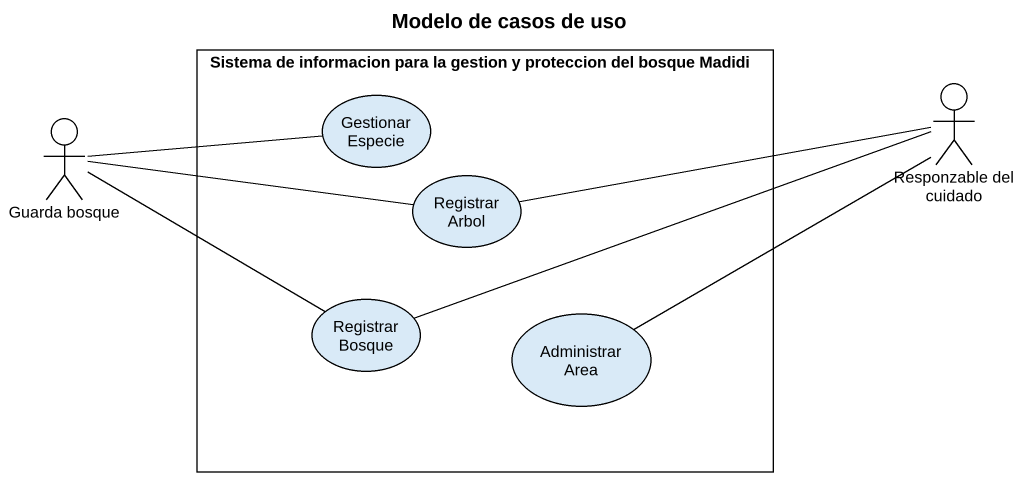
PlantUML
@startuml
title Modelo de casos de uso
rectangle "Sistema de informacion para la gestion y proteccion del bosque Madidi" as Sistema_de_informacion_para {
  usecase "Gestionar Especie" as Gestionar_Especie
  usecase "Registrar Arbol" as Registrar_Arbol
  usecase "Registrar Bosque" as Registrar_Bosque
  usecase "Administrar Area" as Administrar_Area
}
actor "Guarda bosque" as Guarda_bosque
actor "Responzable del cuidado" as Responzable_del_cuidado
Guarda_bosque -right- Gestionar_Especie
Guarda_bosque -right- Registrar_Arbol
Guarda_bosque -right- Registrar_Bosque
Responzable_del_cuidado -left- Registrar_Arbol
Responzable_del_cuidado -left- Registrar_Bosque
Responzable_del_cuidado -left- Administrar_Area
@enduml
